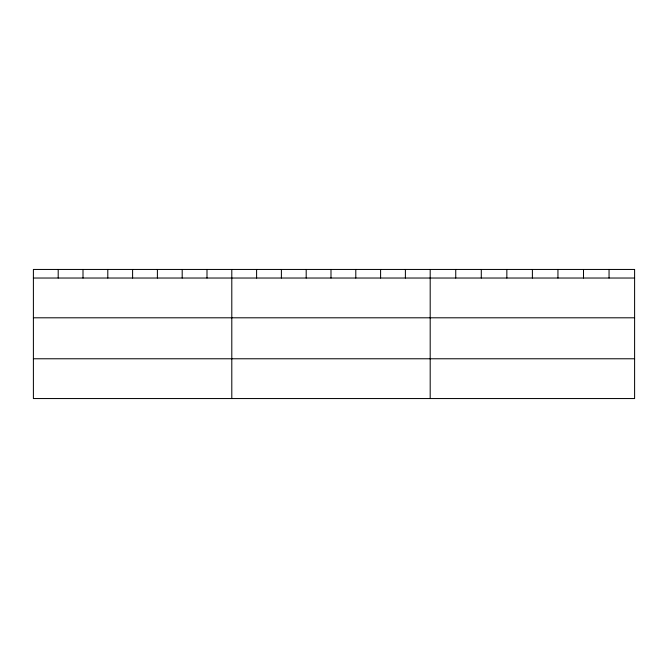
<?xml version="1.0" encoding="UTF-8"?>
<svg xmlns="http://www.w3.org/2000/svg" width="668" height="668" viewBox="0 0 668 668"><rect width="100%" height="100%" fill="white"/><g stroke="black" fill="none" stroke-linecap="round" stroke-linejoin="round"><path stroke-width="1" d="M33.4 278.03L634.6 278.03M33.4 317.801L634.6 317.801M33.4 358.774L634.6 358.774M609.049 269.454L609.049 278.03M583.498 269.454L583.498 278.03M557.947 269.454L557.947 278.03M532.396 269.454L532.396 278.03M506.845 269.454L506.845 278.03M481.294 269.454L481.294 278.03M455.743 269.454L455.743 278.03M430.192 269.454L430.192 398.546M405.392 269.454L405.392 278.03M380.593 269.454L380.593 278.03M355.793 269.454L355.793 278.03M330.994 269.454L330.994 278.03M306.195 269.454L306.195 278.03M281.395 269.454L281.395 278.03M256.596 269.454L256.596 278.03M231.796 269.454L231.796 398.546M206.996 269.454L206.996 278.03M182.197 269.454L182.197 278.03M157.397 269.454L157.397 278.03M132.598 269.454L132.598 278.03M107.798 269.454L107.798 278.03M82.999 269.454L82.999 278.03M58.2 269.454L58.2 278.03M634.6 269.454L33.4 269.454L33.4 398.546L634.6 398.546L634.6 269.454"/></g></svg>
